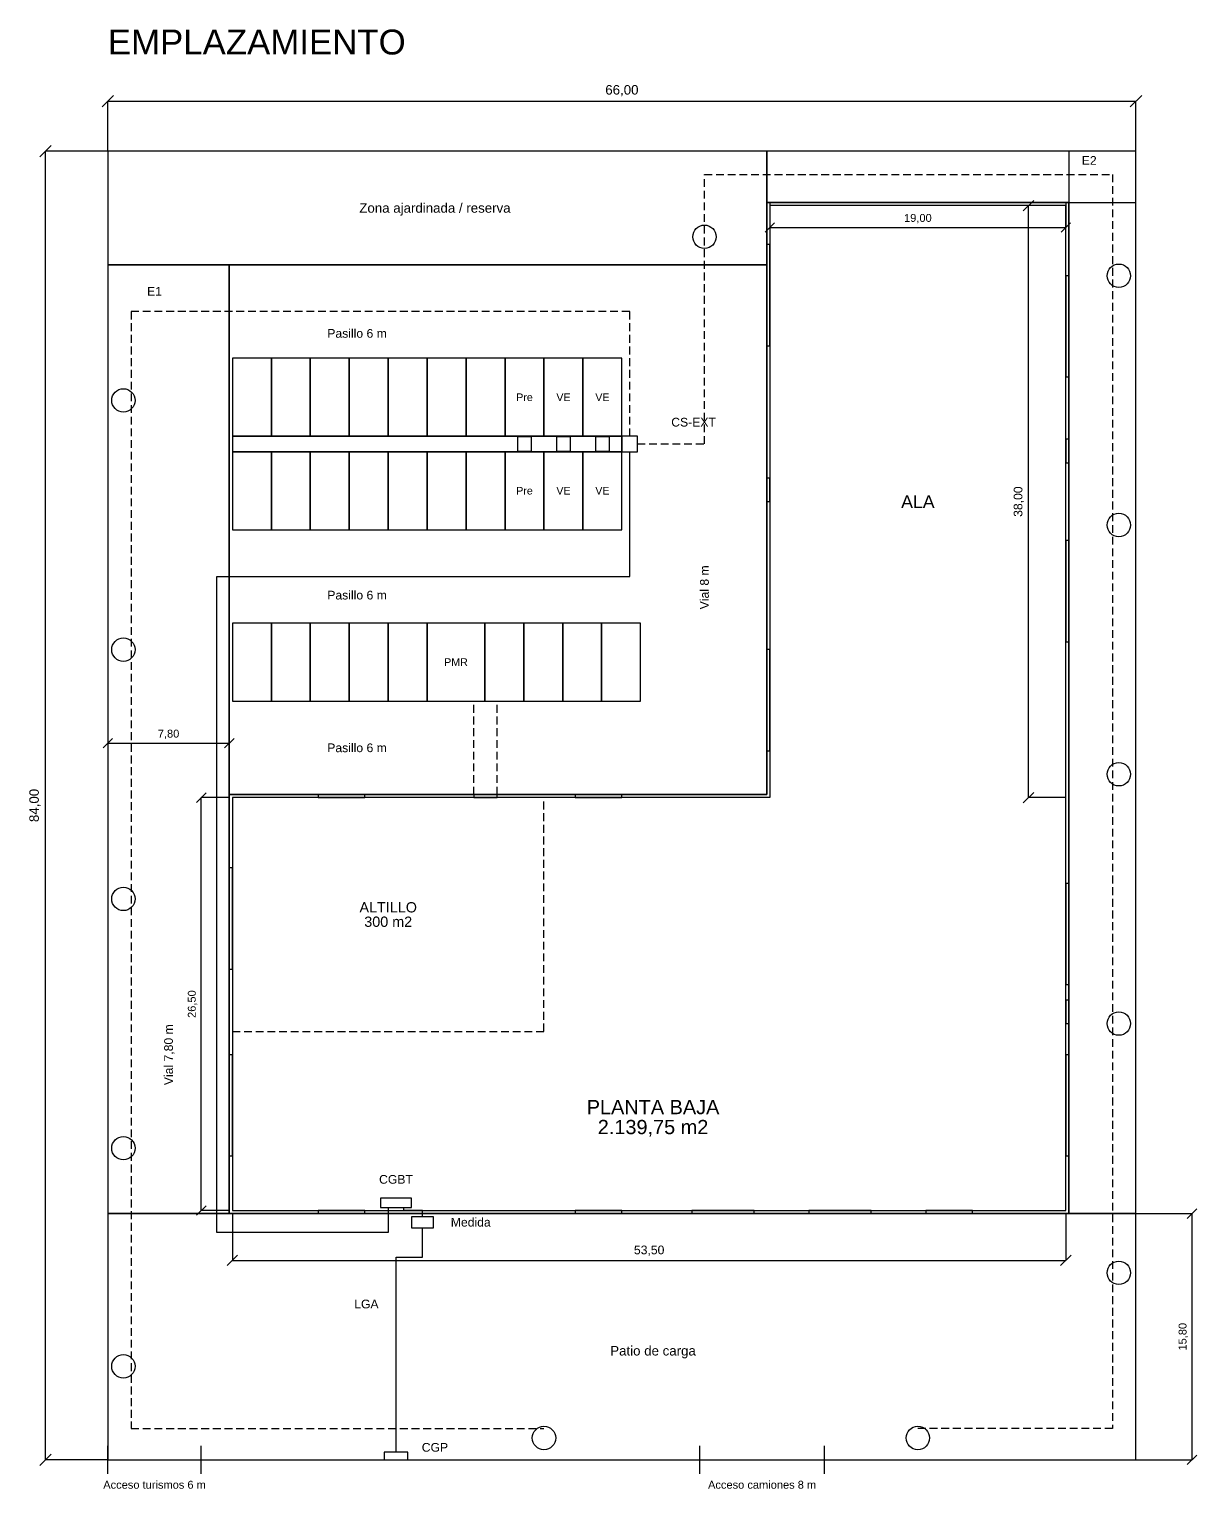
# Model space of a CAD drawing. Extents: x -13 to 82, y -13 to 176.
# Drawn here: x -13 to 61.9, y 82.1 to 175.8 of the extents above; entities that cross this region are included whole.
import ezdxf
from ezdxf.enums import TextEntityAlignment as Align

# ---------------------------------------------------------------- set-up
doc = ezdxf.new("R2010")
doc.units = 0
doc.linetypes.add('DASHED', pattern=[0.75, 0.5, -0.25])
for name, color, linetype in [('ALTILLO', 6, 'CONTINUOUS'), ('ALUMBRADO', 2, 'CONTINUOUS'), ('APARCAMIENTO', 8, 'CONTINUOUS'), ('CERRAMIENTOS', 7, 'CONTINUOUS'), ('CIRCUITOS', 1, 'CONTINUOUS'), ('COTAS', 1, 'CONTINUOUS'), ('CUADROS', 1, 'CONTINUOUS'), ('PARCELA', 7, 'CONTINUOUS'), ('PAVIMENTO', 8, 'CONTINUOUS'), ('PUERTAS', 6, 'CONTINUOUS'), ('RECARGA', 3, 'CONTINUOUS'), ('TEXTOS', 7, 'CONTINUOUS'), ('VENTANAS', 5, 'CONTINUOUS')]:
    doc.layers.add(name, color=color, linetype=linetype)
doc.styles.get("Standard").update_dxf_attribs({"font": 'arial.ttf'})

msp = doc.modelspace()

# ---------------------------------------------------------------- linework, layer by layer
at = {"layer": 'ALTILLO', "color": 3, "linetype": 'DASHED'}
msp.add_lwpolyline([(0, 111.5), (20, 111.5), (20, 126.5), (0, 126.5)], close=True, dxfattribs=at)
at = {"layer": 'ALUMBRADO'}
for centre in [(30.3, 162.5), (56.9, 160), (-7, 152), (56.9, 144), (-7, 136), (56.9, 128), (-7, 120), (56.9, 112), (-7, 104), (56.9, 96), (-7, 90), (20, 85.4), (44, 85.4)]:
    msp.add_circle(centre, 0.75, dxfattribs=at)
at = {"layer": 'APARCAMIENTO'}
for points in [[(0, 149.7), (2.5, 149.7), (2.5, 154.7), (0, 154.7)], [(2.5, 149.7), (5, 149.7), (5, 154.7), (2.5, 154.7)], [(5, 149.7), (7.5, 149.7), (7.5, 154.7), (5, 154.7)], [(7.5, 149.7), (10, 149.7), (10, 154.7), (7.5, 154.7)], [(10, 149.7), (12.5, 149.7), (12.5, 154.7), (10, 154.7)], [(12.5, 149.7), (15, 149.7), (15, 154.7), (12.5, 154.7)], [(15, 149.7), (17.5, 149.7), (17.5, 154.7), (15, 154.7)], [(0, 148.7), (25, 148.7), (25, 149.7), (0, 149.7)], [(0, 143.7), (2.5, 143.7), (2.5, 148.7), (0, 148.7)], [(2.5, 143.7), (5, 143.7), (5, 148.7), (2.5, 148.7)], [(5, 143.7), (7.5, 143.7), (7.5, 148.7), (5, 148.7)], [(7.5, 143.7), (10, 143.7), (10, 148.7), (7.5, 148.7)], [(10, 143.7), (12.5, 143.7), (12.5, 148.7), (10, 148.7)], [(12.5, 143.7), (15, 143.7), (15, 148.7), (12.5, 148.7)], [(15, 143.7), (17.5, 143.7), (17.5, 148.7), (15, 148.7)], [(0, 132.7), (2.5, 132.7), (2.5, 137.7), (0, 137.7)], [(2.5, 132.7), (5, 132.7), (5, 137.7), (2.5, 137.7)], [(5, 132.7), (7.5, 132.7), (7.5, 137.7), (5, 137.7)], [(7.5, 132.7), (10, 132.7), (10, 137.7), (7.5, 137.7)], [(10, 132.7), (12.5, 132.7), (12.5, 137.7), (10, 137.7)], [(16.2, 132.7), (18.7, 132.7), (18.7, 137.7), (16.2, 137.7)], [(18.7, 132.7), (21.2, 132.7), (21.2, 137.7), (18.7, 137.7)], [(21.2, 132.7), (23.7, 132.7), (23.7, 137.7), (21.2, 137.7)], [(23.7, 132.7), (26.2, 132.7), (26.2, 137.7), (23.7, 137.7)]]:
    msp.add_lwpolyline(points, close=True, dxfattribs=at)
at = {"layer": 'APARCAMIENTO', "linetype": 'DASHED'}
for points in [[(15.5, 126.7), (15.5, 132.7)], [(17, 126.7), (17, 132.7)]]:
    msp.add_lwpolyline(points, dxfattribs=at)
at = {"layer": 'CERRAMIENTOS'}
for points in [[(-0.2, 99.8), (53.7, 99.8), (53.7, 164.7), (34.3, 164.7), (34.3, 126.7), (-0.2, 126.7)], [(0, 100), (53.5, 100), (53.5, 164.5), (34.5, 164.5), (34.5, 126.5), (0, 126.5)]]:
    msp.add_lwpolyline(points, close=True, dxfattribs=at)
at = {"layer": 'CIRCUITOS', "color": 3, "linetype": 'DASHED'}
for points in [[(26, 149.2), (30.3, 149.2), (30.3, 166.5), (56.5, 166.5), (56.5, 86), (44, 86)], [(25.5, 149.7), (25.5, 157.7), (-6.5, 157.7), (-6.5, 86), (20, 86)]]:
    msp.add_lwpolyline(points, dxfattribs=at)
at = {"layer": 'CIRCUITOS', "color": 3}
msp.add_lwpolyline([(10, 100.2), (10, 98.6), (-1, 98.6), (-1, 140.7), (25.5, 140.7), (25.5, 148.7)], dxfattribs=at)
at = {"layer": 'CIRCUITOS', "color": 1}
for points in [[(12.2, 99.6), (12.2, 100), (11, 100), (11, 100.2)], [(10.5, 84.5), (10.5, 97), (12.2, 97), (12.2, 98.9)]]:
    msp.add_lwpolyline(points, dxfattribs=at)
at = {"layer": 'COTAS'}
for points in [[(-8.3658, 170.8342), (-7.6342, 171.5658)], [(57.6342, 170.8342), (58.3658, 171.5658)], [(-8, 171.2), (58, 171.2)], [(-8, 168), (-8, 171.2)], [(58, 168), (58, 171.2)], [(-12.3658, 167.6342), (-11.6342, 168.3658)], [(-12, 84), (-12, 168)], [(-8, 168), (-12, 168)], [(34.5, 164.7), (34.5, 163.1)], [(50.7647, 164.1647), (51.4353, 164.8353)], [(51.1, 126.5), (51.1, 164.5)], [(53.5, 164.5), (51.1, 164.5)], [(53.5, 164.7), (53.5, 163.1)], [(34.1952, 162.7952), (34.8048, 163.4048)], [(34.5, 163.1), (53.5, 163.1)], [(53.1952, 162.7952), (53.8048, 163.4048)], [(-8.3048, 129.6952), (-7.6952, 130.3048)], [(-0.5048, 129.6952), (0.1048, 130.3048)], [(-8, 130), (-0.2, 130)], [(-8, 130), (-8, 130)], [(-0.2, 130), (-0.2, 130)], [(-2.3048, 126.1952), (-1.6952, 126.8048)], [(-2, 100), (-2, 126.5)], [(-0.2, 126.5), (-2, 126.5)], [(50.7647, 126.1647), (51.4353, 126.8353)], [(53.5, 126.5), (51.1, 126.5)], [(-2.3048, 99.6952), (-1.6952, 100.3048)], [(-0.2, 100), (-2, 100)], [(0, 99.8), (0, 96.8)], [(53.5, 99.8), (53.5, 96.8)], [(58, 99.8), (61.6, 99.8)], [(61.2952, 99.4952), (61.9048, 100.1048)], [(61.6, 84), (61.6, 99.8)], [(-0.3353, 96.4647), (0.3353, 97.1353)], [(0, 96.8), (53.5, 96.8)], [(53.1647, 96.4647), (53.8353, 97.1353)], [(-12.3658, 83.6342), (-11.6342, 84.3658)], [(-8, 84), (-12, 84)], [(58, 84), (61.6, 84)], [(61.2952, 83.6952), (61.9048, 84.3048)]]:
    msp.add_lwpolyline(points, dxfattribs=at)
at = {"layer": 'CUADROS'}
for points in [[(25, 148.7), (26, 148.7), (26, 149.7), (25, 149.7)], [(9.5, 100.2), (11.5, 100.2), (11.5, 100.8), (9.5, 100.8)], [(11.5, 98.9), (12.9, 98.9), (12.9, 99.6), (11.5, 99.6)], [(9.75, 84), (11.25, 84), (11.25, 84.5), (9.75, 84.5)]]:
    msp.add_lwpolyline(points, close=True, dxfattribs=at)
at = {"layer": 'PARCELA'}
msp.add_lwpolyline([(-8, 84), (58, 84), (58, 168), (-8, 168)], close=True, dxfattribs=at)
msp.add_lwpolyline([(-8, 84), (58, 84), (58, 168), (-8, 168)], close=True, dxfattribs=at)
for points in [[(-8, 83.1), (-8, 84.9)], [(-2, 83.1), (-2, 84.9)], [(30, 83.1), (30, 84.9)], [(38, 83.1), (38, 84.9)], [(-8, 84), (-2, 84)], [(30, 84), (38, 84)]]:
    msp.add_lwpolyline(points, dxfattribs=at)
at = {"layer": 'PAVIMENTO'}
for points in [[(-8, 160.7), (34.3, 160.7), (34.3, 168), (-8, 168)], [(34.3, 164.7), (58, 164.7), (58, 168), (34.3, 168)], [(53.7, 99.8), (58, 99.8), (58, 168), (53.7, 168)], [(-8, 99.8), (-0.2, 99.8), (-0.2, 160.7), (-8, 160.7)], [(-0.2, 126.7), (34.3, 126.7), (34.3, 160.7), (-0.2, 160.7)], [(-8, 84), (58, 84), (58, 99.8), (-8, 99.8)]]:
    msp.add_lwpolyline(points, close=True, dxfattribs=at)
at = {"layer": 'PUERTAS'}
for points in [[(53.5, 148), (53.7, 148), (53.7, 149.5), (53.5, 149.5)], [(34.3, 145.5), (34.5, 145.5), (34.5, 147), (34.3, 147)], [(15.5, 126.5), (17, 126.5), (17, 126.7), (15.5, 126.7)], [(53.5, 112), (53.7, 112), (53.7, 113.5), (53.5, 113.5)], [(29.5, 99.8), (33.5, 99.8), (33.5, 100), (29.5, 100)], [(37, 99.8), (41, 99.8), (41, 100), (37, 100)]]:
    msp.add_lwpolyline(points, close=True, dxfattribs=at)
at = {"layer": 'RECARGA'}
for points in [[(17.5, 149.7), (20, 149.7), (20, 154.7), (17.5, 154.7)], [(20, 149.7), (22.5, 149.7), (22.5, 154.7), (20, 154.7)], [(22.5, 149.7), (25, 149.7), (25, 154.7), (22.5, 154.7)], [(18.3, 148.75), (19.2, 148.75), (19.2, 149.65), (18.3, 149.65)], [(20.8, 148.75), (21.7, 148.75), (21.7, 149.65), (20.8, 149.65)], [(23.3, 148.75), (24.2, 148.75), (24.2, 149.65), (23.3, 149.65)], [(17.5, 143.7), (20, 143.7), (20, 148.7), (17.5, 148.7)], [(20, 143.7), (22.5, 143.7), (22.5, 148.7), (20, 148.7)], [(22.5, 143.7), (25, 143.7), (25, 148.7), (22.5, 148.7)], [(12.5, 132.7), (16.2, 132.7), (16.2, 137.7), (12.5, 137.7)]]:
    msp.add_lwpolyline(points, close=True, dxfattribs=at)
at = {"layer": 'VENTANAS'}
for points in [[(34.3, 155.5), (34.5, 155.5), (34.5, 162), (34.3, 162)], [(53.5, 153.5), (53.7, 153.5), (53.7, 160), (53.5, 160)], [(53.5, 136.5), (53.7, 136.5), (53.7, 143), (53.5, 143)], [(34.3, 129.5), (34.5, 129.5), (34.5, 136), (34.3, 136)], [(5.5, 126.5), (8.5, 126.5), (8.5, 126.7), (5.5, 126.7)], [(22, 126.5), (25, 126.5), (25, 126.7), (22, 126.7)], [(-0.2, 115.5), (0, 115.5), (0, 122), (-0.2, 122)], [(53.5, 114.5), (53.7, 114.5), (53.7, 121), (53.5, 121)], [(-0.2, 103.5), (0, 103.5), (0, 110), (-0.2, 110)], [(53.5, 103.5), (53.7, 103.5), (53.7, 110), (53.5, 110)], [(5.5, 99.8), (8.5, 99.8), (8.5, 100), (5.5, 100)], [(22, 99.8), (25, 99.8), (25, 100), (22, 100)], [(44.5, 99.8), (47.5, 99.8), (47.5, 100), (44.5, 100)]]:
    msp.add_lwpolyline(points, close=True, dxfattribs=at)

# ---------------------------------------------------------------- texts
at = {"layer": 'COTAS'}
for s, height, p in [('66,00', 0.61, (25, 171.4439)), ('19,00', 0.508, (44, 163.3032)), ('7,80', 0.508, (-4.1, 130.2032)), ('53,50', 0.559, (26.75, 97.0235))]:
    msp.add_text(s, height=height, dxfattribs=at).set_placement(p, align=Align.BOTTOM_CENTER)
for s, height, p in [('38,00', 0.559, (50.8765, 145.5)), ('84,00', 0.61, (-12.2439, 126)), ('26,50', 0.508, (-2.2032, 113.25)), ('15,80', 0.508, (61.3968, 91.9))]:
    msp.add_text(s, height=height, rotation=90, dxfattribs=at).set_placement(p, align=Align.BOTTOM_CENTER)
at = {"layer": 'RECARGA'}
for s, p in [('Pre', (18.75, 152.2)), ('VE', (21.25, 152.2)), ('VE', (23.75, 152.2)), ('Pre', (18.75, 146.2)), ('VE', (21.25, 146.2)), ('VE', (23.75, 146.2)), ('PMR', (14.35, 135.2))]:
    msp.add_text(s, height=0.488, dxfattribs=at).set_placement(p, align=Align.MIDDLE_CENTER)
at = {"layer": 'TEXTOS'}
msp.add_text('EMPLAZAMIENTO', height=1.6, dxfattribs=at).set_placement((-8, 175), align=Align.MIDDLE_LEFT)
for s, height, p in [('E2', 0.559, (55, 167.4)), ('Zona ajardinada / reserva', 0.61, (13, 164.35)), ('E1', 0.559, (-5, 159)), ('Pasillo 6 m', 0.559, (8, 156.3)), ('CS-EXT', 0.559, (29.6, 150.6)), ('ALA', 0.813, (44, 145.5)), ('Pasillo 6 m', 0.559, (8, 139.5)), ('Pasillo 6 m', 0.559, (8, 129.7)), ('ALTILLO', 0.66, (10, 119.4623)), ('300 m2', 0.66, (10, 118.5377)), ('PLANTA BAJA', 0.914, (27, 106.6401)), ('2.139,75 m2', 0.914, (27, 105.3599)), ('CGBT', 0.559, (10.5, 102)), ('Medida', 0.559, (15.3, 99.25)), ('LGA', 0.559, (8.6, 94)), ('Patio de carga', 0.61, (27, 91)), ('CGP', 0.559, (13, 84.8)), ('Acceso turismos 6 m', 0.508, (-5, 82.4)), ('Acceso camiones 8 m', 0.508, (34, 82.4))]:
    msp.add_text(s, height=height, dxfattribs=at).set_placement(p, align=Align.MIDDLE_CENTER)
for s, p in [('Vial 8 m', (30.3, 140)), ('Vial 7,80 m', (-4.1, 110))]:
    msp.add_text(s, height=0.559, rotation=90, dxfattribs=at).set_placement(p, align=Align.MIDDLE_CENTER)

doc.saveas('drawing.dxf')
